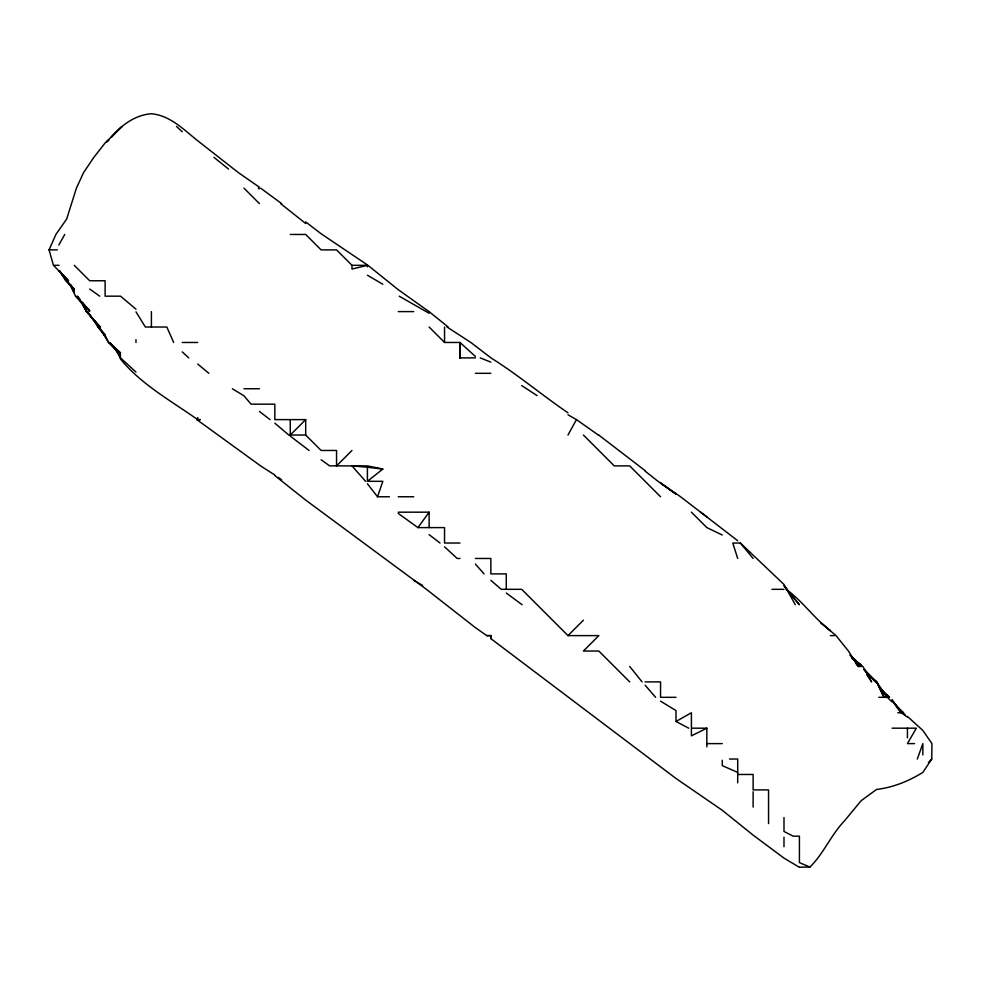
<?xml version="1.0" encoding="UTF-8"?>
<svg xmlns="http://www.w3.org/2000/svg" width="981" height="981" viewBox="0 0 981 981"><rect width="100%" height="100%" fill="white"/><g stroke="black" fill="none" stroke-linecap="round" stroke-linejoin="round"><path stroke-width="1.47" d="M799.417 867.192L809.975 867.045C823.807 853.347 831.103 834.794 844.58 820.754L861.134 800.717L876.56 789.447C893.139 787.485 908.737 781.134 922.851 772.403L931.742 759.036L931.95 743.61L922.851 730.44L907.425 716.449M798.975 867.045L783.991 858.105L753.126 835.125L722.274 810.281L675.983 778.473L490.843 638.619L490.941 635.614L486.748 635.614L475.405 627.656L426.392 589.323L305.692 500.102L274.839 475.564M475.405 356.459L459.979 342.467L459.979 358.384L459.979 342.467L444.552 342.467L429.126 327.029M389.432 496.754L377.526 496.754L382.835 481.315L367.409 481.315L367.409 467.214L351.983 465.889L365.557 481.315M917.309 759.036L922.851 743.61L922.851 754.929M196.813 419.61L200.296 419.61L197.696 420.26L196.813 419.61L197.696 417.612L197.696 420.26L260.59 465.889L274.839 475.049M71.061 285.569L74.262 290.376L58.835 270.609L68.535 280.75L53.44 265.311L49.05 249.885L55.917 234.459L66.671 219.033L76.408 188.168L83.483 172.742L93.882 157.316L105.114 142.956L122.012 126.463L111.037 137.512C121.337 125.249 134.937 114.985 151.405 113.735C170.24 115.525 183.705 129.602 197.696 140.749L238.555 172.742L259.413 187.236M567.987 435.037L576.46 419.61L567.987 414.767M58.835 244.992L64.734 234.459M398.261 513.431L417.918 527.606L429.126 512.18L398.261 512.18M928.382 762.58L931.742 759.036M108.928 139.694L106.819 141.889L108.928 139.719M351.983 450.463L336.557 465.889L336.557 450.463L321.118 450.463L305.692 435.037L305.692 419.61L290.266 435.037L290.266 419.61M490.843 580.335L501.266 589.323L521.696 589.323L567.987 635.614L583.413 620.176M367.409 481.315L382.835 469.065L367.409 465.889L329.677 465.889L321.118 459.758M660.556 701.17L675.983 710.575L675.983 721.476L691.409 712.758L691.409 728.184L706.847 728.184L706.847 746.86M706.847 728.184L691.409 735.848L691.409 729.055M367.409 265.311L351.983 269.052L351.983 265.311L336.557 249.885L321.118 249.885L305.692 234.459L290.266 234.459M49.05 249.885L57.327 249.885M54.531 265.311L59.056 265.311M351.983 265.311L367.912 265.311L398.261 289.702L429.028 311.602M398.261 311.602L413.7 311.602M182.258 342.467L197.696 342.467M460.028 357.893L475.405 357.893M475.405 373.32L490.843 373.32M243.975 388.746L259.413 388.746M305.692 419.61L274.839 419.61L274.839 404.172L251.075 404.172L243.975 395.821L232.35 388.746M305.692 435.037L288.831 435.037L274.839 423.203M398.261 496.754L413.7 496.754M417.918 527.606L444.552 527.606L444.552 543.033L459.979 543.033M795.309 604.75L783.991 584.468L740.373 543.033L732.795 543.033L737.7 558.471M459.979 558.471L457.22 558.471L444.552 546.858M475.405 558.471L490.843 558.471L490.843 573.897L506.27 573.897L506.27 589.323M771.949 589.323L783.991 589.323M486.748 635.614L490.941 635.614M567.987 635.614L598.839 635.614L583.413 651.041L598.839 651.041L629.704 681.893M830.282 635.614L834.279 635.614M855.395 662.911L858.301 666.467L861.134 666.467L849.828 655.149M645.13 681.893L660.556 681.893L660.556 697.319L675.983 697.319M878.768 697.319L887.265 697.319L891.999 701.93M897.787 712.758L901.134 712.758L907.425 717.074M892.109 728.184L916.34 728.184L907.425 743.61L914.574 743.61M706.847 743.61L722.274 743.61M729.521 759.036L737.7 759.036L737.7 782.801M737.7 774.475L753.126 774.475L753.126 789.901L768.552 789.901L768.552 823.574M809.975 867.045L799.417 862.642L799.417 836.18L793.188 836.18L783.991 831.459L783.991 817.48M367.409 467.214L382.835 469.065M480.236 357.893L490.843 362.136M737.7 772.403L722.274 765.634L722.274 760.25M722.274 535.001L706.847 527.606L691.409 512.18M675.983 721.476L688.723 728.184M367.409 275.22L382.835 284.245M521.696 385.57L537.122 395.625M399.206 296.176L429.126 313.295M413.7 580.237L422.701 585.534M576.46 419.61L598.839 435.405M447.066 327.029L470.831 342.467L490.954 357.893C517.772 374.644 541.917 395.049 567.987 412.829M196.507 418.826C170.253 400.322 141.141 384.282 120.553 359.107L117.953 352.277M258.261 188.168L259.413 188.941M645.13 471.125L657.981 481.315L680.581 496.754L737.7 540.715M278.212 477.404L281.584 479.758M89.688 289.064L99.768 296.176M660.556 483.167L675.983 494.142L660.556 482.762M851.643 657.748L862.875 666.467L871.655 681.893L866.799 674.769M281.621 203.607L260.688 188.168M700.495 512.18L706.847 516.84M506.27 593.039L522.113 604.75M290.266 436.128L309.089 450.463M645.13 470.647L598.839 435.11M851.643 657.981L861.134 665.192L852.317 657.577M305.692 221.927L321.118 233.76L367.409 264.944L367.409 266.844M305.692 223.521L280.652 203.607M429.126 534.657L440.04 543.033M259.413 411.444L270.045 419.61M902.679 712.758L905.046 714.597M448.194 327.029L429.126 311.676M884.85 693.555L889.583 697.319M869.448 675.909L876.781 681.893L884.04 697.319L876.56 681.893L864.224 669.557M213.907 157.316L228.548 169.088M884.666 693.555L889.289 697.319L881.87 689.802M821.146 622.984L836.02 635.614L848.442 651.041L858.301 666.467M896.634 707.056L903.587 712.758M872.158 678.276L876.56 681.893L887.265 697.319L881.428 690.293M197.696 364.025L208.867 373.32M821.146 623.033L830.282 630.636C814.181 618.337 802.666 601.267 786.222 589.323L788.111 591.531M135.979 309.187L120.553 296.176L105.114 296.176L105.114 280.75L89.688 280.75L74.262 265.311M897.578 708.012L903.158 712.758L891.999 700.557L901.134 712.758L891.999 699.502M120.553 352.67L108.572 342.467L99.02 327.029L100.54 329.26M113.673 346.318L120.553 357.893L135.979 372.093M176.519 126.463L182.258 131.773M182.258 351.885L188.744 357.893M852.317 658.128L861.134 666.467M660.556 496.754L629.704 465.889L614.265 465.889L583.413 435.037M243.975 188.168L259.413 203.607M475.405 564.063L484.05 573.897M645.13 685.192L655.615 697.319M789.999 593.726L799.417 604.75L783.991 585.694L787.007 589.323M740.373 543.033L753.126 558.471M629.704 666.467L642.077 681.893M80.295 299.732L77.474 296.176L86.512 311.602L100.27 327.029L89.688 315.146L99.106 327.029L89.688 314.864L98.308 327.029L96.175 323.178M82.171 302.111L89.688 311.602L75.942 296.176L89.688 310.499L75.5 296.176L70.411 284.588M367.409 483.756L377.526 496.754M59.706 270.854L66.745 280.75L74.262 289.26L65.653 280.75L59.596 270.854M102.073 331.504L105.114 335.968L98.026 327.029L95.292 321.891M114.716 347.433L120.553 356.128L109.688 342.467L120.553 354.57L108.572 342.467L105.114 335.232M135.979 311.86L145.384 327.029L166.831 327.029L173.674 342.467M69.148 283.374L74.262 292.596L70.595 284.698M83.471 305.177L86.512 311.602L89.688 314.926L86.512 311.602L83.459 305.177M119.547 355.085L120.553 357.893M907.425 728.184L907.425 737.847M783.991 837.185L783.991 846.713M753.126 791.728L753.126 807.093M490.843 635.541L490.843 638.619M444.552 327.029L444.552 342.467M429.126 512.18L429.126 527.606M151.405 311.602L151.405 327.029M135.979 339.696L135.979 342.467M875.592 681.893L864.236 669.778L875.592 681.893M105.114 334.766L98.026 327.029L96.96 324.233L98.051 327.029L105.114 334.766"/></g></svg>
